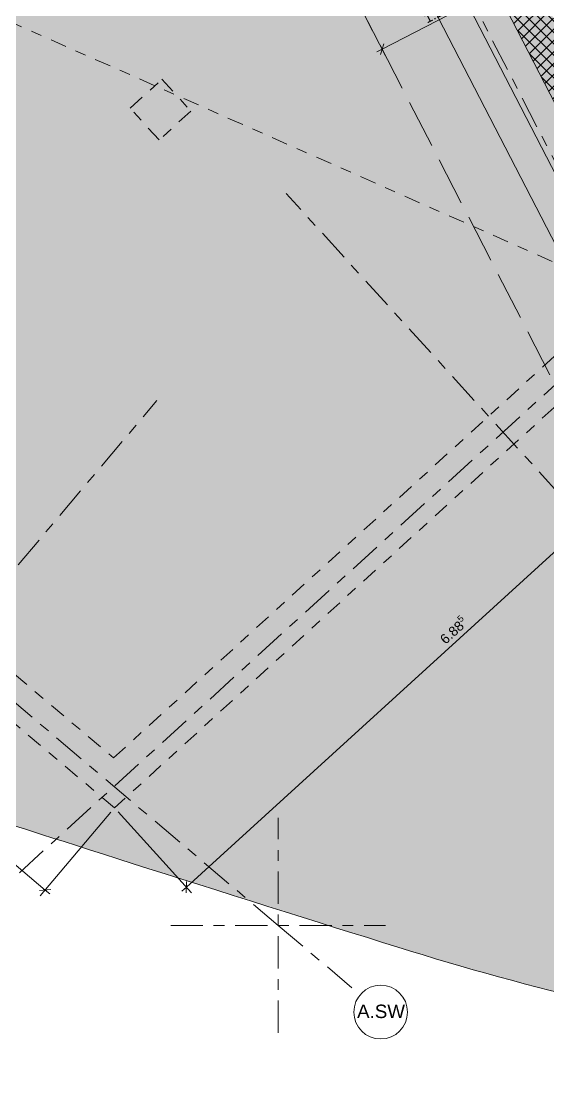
# Model space of a CAD drawing. Header units: metres. Extents: x 2688579.7 to 2688666, y 1281656.9 to 1281721.4.
# Drawn here: x 2688608.96 to 2688613.87, y 1281659.72 to 1281669.62 of the extents above; entities that cross this region are included whole.
import ezdxf

# ---------------------------------------------------------------- set-up
doc = ezdxf.new("R2010")
doc.units = ezdxf.units.M
doc.header["$PDMODE"] = 2
doc.header["$PDSIZE"] = -2
for name, pattern in [('Strich 9_3mm', [0.6, 0.45, -0.15]), ('Strichpunkt 3_1_1mm Achsen', [0.25, 0.15, -0.05, 0, -0.05]), ('Strichpunkt 6_1_1mm', [0.39999999999999997, 0.3, -0.05, 0, -0.05]), ('Strichpunkt 6_2_2mm Schnitt', [0.5, 0.3, -0.1, 0, -0.1])]:
    doc.linetypes.add(name, pattern=pattern)
for name, color, linetype in [('00 11 Geometer', 7, 'Continuous'), ('00 14 Achsen', 7, 'Continuous'), ('00 73 Schnittlinien', 7, 'Continuous'), ('00 80 Plangrafik', 7, 'Continuous'), ('01 11 AW tragend', 7, 'Continuous'), ('02 11 Fundamente', 7, 'Continuous'), ('02 12 Unterzüge_Deckenabsätze', 7, 'Continuous'), ('07 11 Bemassung aussen', 7, 'Continuous'), ('07 12 Bemassung innen', 7, 'Continuous')]:
    doc.layers.add(name, color=color, linetype=linetype)
doc.styles.add('ERSTELLTER_STIL_1', font='arial.ttf')
doc.dimstyles.new('ERSTELLTER_STIL__2', dxfattribs={"dimtxt": 0.08999999761581422, "dimasz": 0.07125000000000001, "dimexe": 0.18, "dimexo": 0.05, "dimgap": 0.09, "dimtad": 1, "dimzin": 0, "dimdsep": 46, "dimtxsty": 'ERSTELLTER_STIL_1', "dimblk": 'ARROWHEAD_6', "dimblk1": 'ARROWHEAD_6', "dimblk2": 'ARROWHEAD_6', "dimcen": 0.09, "dimclrd": 7, "dimclre": 7, "dimclrt": 7, "dimazin": 0, "dimtfac": 1, "dimtdec": 4, "dimtmove": 0, "dimatfit": 3, "dimfxl": 1, "dimtolj": 1, "dimtzin": 0, "dimarcsym": 0})

# ---------------------------------------------------------------- blocks, each defined once
blk = doc.blocks.new('*D11')
at = {"layer": '07 11 Bemassung aussen', "color": 7, "linetype": 'Continuous', "lineweight": 5, "transparency": 16777216}
for p, q in [((199.6680101812387, 27.06154958856151), (200.3259406387717, 27.84000647420959)), ((199.6704360227804, 27.15156084035297), (199.7133972806136, 27.11525116085303)), ((199.7133972806136, 27.11525116085303), (216.7689808395244, 12.70033865729897)), ((216.7235937401495, 12.64663708500745), (217.3815241976825, 13.42509397065553)), ((216.7689808395244, 12.70033865729897), (216.8119420973576, 12.66402897779903))]:
    blk.add_line(p, q, dxfattribs=at)
at = {"layer": '07 11 Bemassung aussen', "color": 7, "linetype": 'Continuous', "lineweight": 18, "transparency": 16777216}
for p, q in [((199.766244572169, 27.11968554640855), (199.6605499890582, 27.11081677529751)), ((216.716133547969, 12.69590427174345), (216.8218281310799, 12.70477304285449))]:
    blk.add_line(p, q, dxfattribs=at)
at = {"layer": '07 11 Bemassung aussen', "color": 7, "lineweight": 18, "transparency": 16777216, "insert": (208.1352857477097, 20.02086923731938), "char_height": 0.08999999761581422, "attachment_point": 7, "rotation": 319.796419792687, "style": 'ERSTELLTER_STIL_1'}
blk.add_mtext('\\A1;{\\pql;\\fArial|b0|i0|c0|p38;22.33}', dxfattribs=at)
blk = doc.blocks.new('ARROWHEAD_6')
at = {"color": 0, "linetype": 'Continuous', "lineweight": 0}
for p, q in [((0, 0), (-1, 0)), ((-0.5, -0.5), (0.5, 0.5))]:
    blk.add_line(p, q, dxfattribs=at)
blk = doc.blocks.new('*D12')
at = {"layer": '07 11 Bemassung aussen', "color": 7, "linetype": 'Continuous', "lineweight": 5, "transparency": 16777216}
for p, q in [((223.2236915756045, 17.30895416222564), (222.5404014583415, 18.05997072957212)), ((218.0834199205262, 12.72728976500503), (223.1763735041531, 17.36096231322492)), ((218.1307379919776, 12.67528161400575), (217.4474478747146, 13.42629818135223)), ((218.0418133997267, 12.68943530784386), (218.0834199205262, 12.72728976500503))]:
    blk.add_line(p, q, dxfattribs=at)
at = {"layer": '07 11 Bemassung aussen', "color": 7, "linetype": 'Continuous', "lineweight": 18, "transparency": 16777216}
for p, q in [((223.1788748799119, 17.41393629853199), (223.1738721283943, 17.30798832791785)), ((218.085921296285, 12.7802637503121), (218.0809185447674, 12.67431577969797))]:
    blk.add_line(p, q, dxfattribs=at)
at = {"layer": '07 11 Bemassung aussen', "color": 7, "lineweight": 18, "transparency": 16777216, "insert": (220.51355138123, 14.9606054808839), "char_height": 0.08999999761581422, "attachment_point": 7, "rotation": 42.29656170147634, "style": 'ERSTELLTER_STIL_1'}
blk.add_mtext('\\A1;{\\pql;\\fArial|b0|i0|c0|p38;6.88\\fArial|b0|i0|c0|p38;\\A1{\\H.66x;\\S5^  ;}}', dxfattribs=at)
blk = doc.blocks.new('*D13')
at = {"layer": '07 11 Bemassung aussen', "color": 7, "linetype": 'Continuous', "lineweight": 5, "transparency": 16777216}
for p, q in [((227.138000304786, 20.87027169749154), (226.4547099775438, 21.62128849562995)), ((223.1763735041531, 17.36096231322492), (227.0906822333346, 20.92227984849082)), ((227.0906822333346, 20.92227984849082), (227.132288754134, 20.96013430565199)), ((218.0834199205262, 12.72728976500503), (223.1763735041531, 17.36096231322492))]:
    blk.add_line(p, q, dxfattribs=at)
at = {"layer": '07 11 Bemassung aussen', "color": 7, "linetype": 'Continuous', "lineweight": 18, "transparency": 16777216}
for p, q in [((227.0881808575758, 20.86930586318375), (227.0931836090934, 20.97525383379789)), ((223.1788748799119, 17.41393629853199), (223.1738721283943, 17.30798832791785))]:
    blk.add_line(p, q, dxfattribs=at)
at = {"layer": '07 11 Bemassung aussen', "color": 7, "lineweight": 18, "transparency": 16777216, "insert": (225.0328564670389, 19.07436332488127), "char_height": 0.08999999761581422, "attachment_point": 7, "rotation": 42.29656170147634, "style": 'ERSTELLTER_STIL_1'}
blk.add_mtext('\\A1;{\\pql;\\fArial|b0|i0|c0|p38;5.29}', dxfattribs=at)
blk = doc.blocks.new('*D99')
at = {"layer": '07 12 Bemassung innen', "color": 7, "linetype": 'Continuous', "lineweight": 5, "transparency": 16777216}
for p, q in [((219.9381893999914, 20.45752467407426), (218.427335685828, 23.38519896678576)), ((220.9723196298665, 21.07032044864685), (221.2833456914653, 21.23082835812913)), ((221.0045645223964, 21.00783753448639), (220.9400747373366, 21.13280336280732)), ((219.9059445074615, 20.52000758823473), (220.9723196298665, 21.07032044864685)), ((219.8559581761331, 20.49421167421079), (219.9059445074615, 20.52000758823473))]:
    blk.add_line(p, q, dxfattribs=at)
at = {"layer": '07 12 Bemassung innen', "color": 7, "linetype": 'Continuous', "lineweight": 18, "transparency": 16777216}
for p, q in [((220.9884465747361, 21.12084194554839), (220.9561926849969, 21.01979895174532)), ((219.9220714523311, 20.57052908513626), (219.8898175625918, 20.46948609133319))]:
    blk.add_line(p, q, dxfattribs=at)
at = {"layer": '07 12 Bemassung innen', "color": 7, "lineweight": 18, "transparency": 16777216, "insert": (220.324483277239, 20.75625397494237), "char_height": 0.08999999761581422, "attachment_point": 7, "rotation": 27.29641979268736, "style": 'ERSTELLTER_STIL_1'}
blk.add_mtext('\\A1;{\\pql;\\fArial|b0|i0|c0|p38;1.20}', dxfattribs=at)
blk = doc.blocks.new('*D284')
at = {"layer": '07 11 Bemassung aussen', "color": 7, "linetype": 'Continuous', "lineweight": 5, "transparency": 16777216}
for p, q in [((216.7195281875373, 27.84945029425961), (217.2708015965317, 28.13395101678583)), ((216.7562139012006, 27.93168209205866), (216.782010597234, 27.88169616430132)), ((216.782010597234, 27.88169616430132), (221.9736874984406, 17.82185027599513)), ((221.9112050887439, 17.78960440595342), (222.4623211161917, 18.07402390714195)), ((221.9736874984406, 17.82185027599513), (221.999484194474, 17.77186434823779))]:
    blk.add_line(p, q, dxfattribs=at)
at = {"layer": '07 11 Bemassung aussen', "color": 7, "linetype": 'Continuous', "lineweight": 18, "transparency": 16777216}
for p, q in [((216.8325323464278, 27.86557000981867), (216.7314888480402, 27.89782231878397)), ((221.9231657492468, 17.83797643047778), (222.0242092476344, 17.80572412151248))]:
    blk.add_line(p, q, dxfattribs=at)
at = {"layer": '07 11 Bemassung aussen', "color": 7, "lineweight": 18, "transparency": 16777216, "insert": (219.3253520463583, 22.9927452019452), "char_height": 0.08999999761581422, "attachment_point": 7, "rotation": 297.29731615814705, "style": 'ERSTELLTER_STIL_1'}
blk.add_mtext('\\A1;{\\pql;\\fArial|b0|i0|c0|p38;11.32}', dxfattribs=at)
blk = doc.blocks.new('*D309')
at = {"layer": '07 11 Bemassung aussen', "color": 7, "linetype": 'Continuous', "lineweight": 5, "transparency": 16777216}
for p, q in [((218.8905795600228, 24.45010260942021), (217.0486022119398, 28.01927854314592)), ((219.1127231065398, 24.56474626619286), (218.8280971503261, 24.4178567393785)), ((222.2402791131463, 17.95943265483972), (218.8905795600228, 24.45010260942021)), ((222.4623211161917, 18.07402390714194), (222.1777967034496, 17.92718678479801)), ((222.2660758091797, 17.90944672708238), (222.2402791131463, 17.95943265483972))]:
    blk.add_line(p, q, dxfattribs=at)
at = {"layer": '07 11 Bemassung aussen', "color": 7, "linetype": 'Continuous', "lineweight": 18, "transparency": 16777216}
for p, q in [((218.840057810829, 24.46622876390285), (218.9411013092166, 24.43397645493756)), ((222.1897573639525, 17.97555880932237), (222.2908008623401, 17.94330650035707))]:
    blk.add_line(p, q, dxfattribs=at)
at = {"layer": '07 11 Bemassung aussen', "color": 7, "lineweight": 18, "transparency": 16777216, "insert": (220.514810453717, 21.33873633488142), "char_height": 0.08999999761581422, "attachment_point": 7, "rotation": 297.29731615814705, "style": 'ERSTELLTER_STIL_1'}
blk.add_mtext('\\A1;{\\pql;\\fArial|b0|i0|c0|p38;7.30\\fArial|b0|i0|c0|p38;\\A1{\\H.66x;\\S5^  ;}}', dxfattribs=at)
blk = doc.blocks.new('A$C08e27e3d')
at = {"layer": '00 80 Plangrafik', "linetype": 'Continuous', "lineweight": 13, "true_color": 0xefefef}
h = blk.add_hatch(dxfattribs=at)
h.set_pattern_fill('ERDE_2_0001', style=0, pattern_type=2)
h.set_pattern_definition([(44.99999999999999, (42.96668038851521, 26.11339535268209), (-0.1378858172737545, 0.1378858172737546), []), (44.99999999999999, (42.92071844942396, 26.15935729177334), (-0.2757716345475089, 0.2757716345475091), []), (44.99999999999999, (42.8747565103327, 26.2053192308646), (-0.2757716345475089, 0.2757716345475091), []), (135.0000000000002, (42.82879457124147, 26.25128116995585), (0.04596193909125136, 0.04596193909125165), [0.194999992847442, -0.194999992847442])])
h.paths.add_polyline_path([(4.972225564197743, 40.7256992637494), (2.760680377799417, 40.33701121977851), (2.765910786720212, 40.25078676166263), (2.779992647089983, 40.01864398628134), (2.800511909319965, 39.68037879208418), (2.825054523821251, 39.27578707752068), (2.851206441005047, 38.84466474104038), (2.876553611282475, 38.4268076810928), (2.898681985064741, 38.06201179612749), (3.010034659802471, 37.51385141075242), (3.309830333306877, 36.03803499260646), (3.746675479514721, 33.88755964865852), (4.269176572362767, 31.31542248587746), (4.825940085787863, 28.57462061123221), (5.365572493726717, 25.91815113169161), (5.836680270116176, 23.59901115422458), (5.917030114244454, 23.49087996289314), (6.133356618810069, 23.1997575242077), (6.448575242084189, 22.77555054113161), (6.825601442337955, 22.2681657166282), (7.227350677842537, 21.7275097536608), (7.616738406869075, 21.20348935519275), (7.95668008768871, 20.74601122418739), (8.075613063112257, 20.61741351645606), (8.395817224257797, 20.2711889231961), (8.862400423437776, 19.76669023930856), (9.420470512964641, 19.16327025969451), (10.01513534515075, 18.520281779255), (10.59150277230856, 17.8970775928911), (11.09468064675048, 17.35301049550385), (11.22350562592865, 17.23366066413888), (11.57034211889908, 16.91233419246377), (12.07573245881565, 16.44411561410817), (12.68021897883222, 15.88408946270175), (13.32434401210267, 15.28734027187416), (13.94864989178086, 14.70895257525508), (14.49367895102068, 14.20401090647415), (14.58744564525344, 14.13556198097402), (14.83989444503575, 13.95127640622457), (15.20774842599386, 13.68274598485218), (15.64773066375383, 13.36156251948324), (16.11656423394186, 13.01931781274416), (16.57097221218407, 12.68760366726133), (16.96767767410665, 12.39801188566111), (17.15824340410916, 12.24898562861202), (17.6713049698173, 11.84776109250828), (18.418908934782, 11.26311962991517), (19.31310186255425, 10.56384259339797), (20.26593031668492, 9.818711335521996), (21.18944086072497, 9.096507208852522), (21.99568005822539, 8.466011565954837), (22.14588124951069, 8.379483834115721), (22.55026906927199, 8.14652456001292), (23.13951988636728, 7.807069625768262), (23.84431006965463, 7.401054913503563), (24.59531598799202, 6.968416305340657), (25.32321401023748, 6.549089683401363), (25.95868050524905, 6.183010929807502), (26.10909676843983, 6.134868492478011), (26.51287857049519, 6.005861635889946), (27.09882543013953, 5.819121043143941), (27.79573686609737, 5.59777739734062), (28.53241239709311, 5.364961381580613), (29.23765154185125, 5.143803678964545), (29.84025381909623, 4.957434972593042), (30.37356590756227, 4.801082701224551), (30.91840145838907, 4.654553850625524), (31.47476045433947, 4.517848422748727), (32.04264287817628, 4.390966419546922), (32.62204871266223, 4.273907842972884), (33.21297794056014, 4.166672694979374), (33.81543054463282, 4.069260977519159), (34.41586425669365, 3.983317118639196), (35.00073679842424, 3.9104855375091), (35.57004814818964, 3.850766221123115), (36.1237982843549, 3.804159156475469), (36.66198718528517, 3.770664330560402), (37.18461482934546, 3.750281730372148), (37.69168119490087, 3.743011342904943), (38.17558495198151, 3.742587888436892), (38.62872482066996, 3.742746098721227), (39.05110083405395, 3.743485977993986), (39.44271302522125, 3.744807530491213), (39.80356142725961, 3.746710760448947), (40.13364607325673, 3.749195672103236), (40.43296699630037, 3.752262269690114), (40.72914435671959, 3.757369675533827), (41.04979829630116, 3.76597700634774), (41.39492881972075, 3.778084257944512), (41.76453593165397, 3.793691426136791), (42.15861963677648, 3.812798506737238), (42.57717993976397, 3.835405495558508), (43.020216845292, 3.861512388413253), (43.49216633168126, 3.893328395439765), (43.99746433916081, 3.933062746362923), (44.5361108350256, 3.980715467584105), (45.10810578657058, 4.036286585504683), (45.71344916109069, 4.099776126526036), (46.35214092588092, 4.171184117049545), (47.02418104823619, 4.250510583476576), (48.05725254059766, 4.375439200097203), (49.09032412185292, 4.50036789068059), (50.12339575642164, 4.625296625869714), (51.1564674087235, 4.750225376307547), (52.1895390431782, 4.875154112637064), (53.2226106242054, 5.000082805501245), (54.25568211622476, 5.125011425543057), (54.94297647989075, 5.255579925608217), (56.79338439306591, 5.607110504184851), (59.48969308901601, 6.119340778844691), (62.7146898010069, 6.732008367159477), (66.15116176230435, 7.384850886700933), (69.48189620617427, 8.017605955040807), (72.38968036588221, 8.570011189750808), (72.60056083089762, 8.624323142721963), (73.16831592916219, 8.770547631525549), (73.99561621550356, 8.983617600996737), (74.98513224474925, 9.238465995970714), (76.0395345717269, 9.510025761282645), (77.0614937512641, 9.773229841767716), (77.9536803381884, 10.00301118226111), (78.15148500621063, 10.12330856019903), (78.68403603514741, 10.44718611599712), (79.46003896230394, 10.9191219826319), (80.38819932498541, 11.4835942930799), (81.37722266049695, 12.08508118031763), (82.33581450614378, 12.66806077732161), (83.17268039923101, 13.17701121706836), (82.97934803750911, 13.48999663860295), (82.45883783293726, 14.33264969672416), (81.70038010640627, 15.56051558170815), (80.79320517880706, 17.02913948383107), (79.82654337103043, 18.59406659336909), (78.88962500396724, 20.11084210059837), (78.0716803985083, 21.43501119579509), (77.72398480099025, 21.99787988363929), (77.3762777715582, 22.56074150991333), (77.0285624289969, 23.12359800107019), (76.68084189209128, 23.68645128356285), (76.33311927962598, 24.24930328384424), (75.98539771038588, 24.81215592836735), (75.63768030315578, 25.37501114358514), (75.53792520572102, 25.53317149398379), (75.26935378905353, 25.95898782190128), (74.87800686660842, 26.57946304241989), (74.40992525184095, 27.32160007062191), (73.9111497582062, 28.11240182158965), (73.42772119915941, 28.87887121040539), (73.00568038815572, 29.54801115215145), (72.26462912149753, 30.72297882389258), (71.52360917838621, 31.89796625617815), (70.78261201649758, 33.07296805936704), (70.04162909350748, 34.24797884381812), (69.30065186709174, 35.42299321989027), (68.55967179492615, 36.59800579794238), (67.81868033468663, 37.77301118833334), (67.44664341293156, 38.36634250303678), (66.48717977261583, 39.89651273569306), (65.17526010116373, 41.98878631912102), (63.74585508599949, 44.26842768613954), (62.43393541454739, 46.36070126956752), (61.47447177423166, 47.89087150222381), (61.10243485247656, 48.48420281692729), (59.2482401750363, 47.99240514062279), (57.39570381955841, 47.49780633678063), (55.54416245725795, 47.00152685641584), (53.69295275934994, 46.50468715054352), (52.89225055860791, 46.29007024799834), (52.89283545432116, 46.29007132714172), (52.51748619879152, 46.18946272679824), (52.14210600519164, 46.08890638499226), (51.76668934717651, 45.98841163645952), (51.39123069840107, 45.88798781593574), (51.01572453252032, 45.78764425815663), (50.64016532318919, 45.68739029785794), (50.26454754406265, 45.58723526977535), (50.26490287056731, 45.58750406462227), (49.98887504157159, 45.51380886633656), (48.13468036413133, 45.02201119003207), (46.65219582942129, 44.63249577738785), (45.16805297274888, 44.24578149228132), (43.68291512289906, 43.8607478836974), (42.19744560865675, 43.47627450062102), (40.71230775880693, 43.09124089203709), (39.22816490213452, 42.70452660693056), (37.74568036742448, 42.31501119428635), (37.67548795068288, 42.54146893001153), (37.48650836681446, 43.15116283282705), (37.2111381153538, 44.03957394619286), (36.88177369583545, 45.10218331356885), (36.53081160779396, 46.23447197841502), (36.19064835076392, 47.33192098419128), (35.89368042427986, 48.29001137435757), (35.71664549439504, 48.20105801032327), (35.24001298481488, 47.96156818536075), (34.54549131565088, 47.6125973001806), (33.71478890701451, 47.19520075549337), (32.82961417901717, 46.75043395200965), (31.9716755517704, 46.31935229044), (31.22268144538566, 45.94301117149502), (30.6666755524513, 45.8224105887049), (29.16973661694175, 45.49771671191111), (26.98848275379754, 45.02459134847847), (24.37953207795903, 44.45869630577182), (21.59950270436667, 43.85569339115599), (18.90501274796088, 43.27124441199583), (16.55268032368213, 42.76101117565617), (16.02995146368806, 42.66913945794494), (14.62260453260149, 42.4217925253823), (12.57189900376576, 42.06137270882485), (10.11909435052431, 41.63028233912915), (7.505450046220517, 41.17092374715181)])
h.paths.add_polyline_path([(20.50969285236803, 33.33667135090184), (19.30145629197781, 33.06125227197689), (19.46721148662209, 32.74005822216481), (20.67544804728198, 33.01547730115124), (21.90705885702957, 30.62890918239704), (20.03895050471397, 30.20307147925667), (20.11673805779191, 29.86182509233638), (21.97212767177851, 30.28476354270581), (22.4833284107462, 29.29417838686933), (17.38173597397389, 28.13126382522705), (18.64856190586411, 22.57382237079077), (21.573532005613, 23.24057306942524), (21.9812482768381, 21.45196166645729), (23.33273241786503, 20.30982045370459), (22.35164428027534, 19.14890878700567), (23.64998228360469, 18.0515851358964), (24.63096336945648, 19.21268358877827), (24.83855071107413, 19.03725122452804), (26.91439107634355, 20.92589314839987), (28.70883540682053, 17.44868785261897), (27.7899183073099, 16.612642152595), (27.95608833432269, 16.290644257561), (28.87500543362208, 17.12668995739001), (32.05857862790802, 10.95768410529287), (35.97274193567472, 14.51928325962584), (38.41397327412295, 9.788758858204858), (52.53531242637226, 17.07620796051864), (58.92086826156458, 18.22456638840194), (58.93856802386216, 18.12614521085943), (66.22173153717608, 19.43592696900097), (66.20403183888914, 19.53434779060644), (68.35204862090615, 19.92064042331188), (71.19401457452449, 23.81274511818807), (69.19575274571946, 27.02426903513794), (72.77833034524025, 28.87309165829926), (61.39694204909574, 47.13788239537644), (61.33245083462126, 47.10459982427924), (60.96558531325198, 47.81550454649484), (58.56628398485046, 46.57733450027196), (58.9331736893611, 45.86638291644513), (57.30550457157406, 45.02637682294957), (57.29558930363379, 45.03261480419517), (57.17965157157911, 45.1039434427891), (57.06241769567535, 45.17312111793232), (56.94392757757529, 45.24012428435216), (56.8242215465057, 45.3049301368904), (56.70334034554065, 45.36751661826531), (56.58132511773439, 45.427862426579), (56.45821739211792, 45.48594702256778), (55.69098901591511, 45.78568379248994), (54.89523690138452, 45.99842796917704), (54.08079101286867, 46.12155151352903), (53.25771223980391, 46.15353347444998), (52.43616811406673, 46.09397877723038), (51.62630720996106, 45.94362310392428), (50.83813377838916, 45.70432380543316), (50.01961933121873, 45.40195373120195), (37.9670233584736, 40.94956519785821), (35.09103240861822, 46.52172212654668), (15.95635811868888, 42.15994849609168)], flags=0)
at = {"layer": '01 11 AW tragend', "linetype": 'Continuous', "lineweight": 0, "true_color": 0xffffff}
blk.add_hatch(color=7, dxfattribs=at).paths.add_polyline_path([(26.86691389681241, 21.01789260321189), (31.89226328811341, 11.27996358541023), (32.16028094875978, 11.52381152222837), (27.1349315574588, 21.26174054003006)])
at = {"layer": '01 11 AW tragend', "linetype": 'Continuous', "lineweight": 5, "true_color": 0x4e4e4e}
h = blk.add_hatch(dxfattribs=at)
h.set_pattern_fill('BETON_0001', color=251, style=0, pattern_type=2)
h.set_pattern_definition([(44.99999999999999, (-190.4483196355036, -7.138988810048026), (-0.05303300858899104, 0.05303300858899108), []), (135.0000000000002, (-190.4483196355036, -7.138988810048026), (0.0530330085889909, 0.05303300858899123), [])])
h.paths.add_polyline_path([(26.86691389681241, 21.01789260321189), (31.89226328811341, 11.27996358541023), (32.16028094875978, 11.52381152222837), (27.1349315574588, 21.26174054003006)])
at = {"layer": '00 11 Geometer', "color": 250, "linetype": 'Continuous', "lineweight": 13, "true_color": 0x3f3f3f}
blk.add_open_spline([(61.10243485247656, 48.48420281692729), (56.77352997377159, 47.34081434957805), (52.4635852428363, 46.16539965738131), (48.13468036413133, 45.02201119003207), (44.67800041448561, 44.10900244983433), (41.2023603170702, 43.22801993448409), (37.74568036742448, 42.31501119428635), (37.74568036742448, 42.31501119428635), (36.51101375635653, 46.29834470393457), (35.89368042427986, 48.29001137435757), (35.89368042427986, 48.29001137435757), (32.77968142585769, 46.72534450430744), (31.22268144538566, 45.94301117149502), (31.22268144538566, 45.94301117149502), (21.44268032567516, 43.82167784365215), (16.55268032368213, 42.76101117565617), (16.55268032368213, 42.76101117565617), (7.358013710788782, 41.1450112190409), (2.760680377799417, 40.33701121977851), (2.760680377799417, 40.33701121977851), (2.852681969608511, 38.82034512477316), (2.898681985064741, 38.06201179612749), (2.898681985064741, 38.06201179612749), (4.857346937842067, 28.42001115491934), (5.836680270116176, 23.59901115422458), (5.836680270116176, 23.59901115422458), (7.250013421140011, 21.69701122663304), (7.95668008768871, 20.74601122418739), (7.95668008768871, 20.74601122418739), (10.0486806438671, 18.48401050067827), (11.09468064675048, 17.35301049550385), (11.09468064675048, 17.35301049550385), (13.36067895529732, 15.25367757499539), (14.49367895102068, 14.20401090647415), (14.49367895102068, 14.20401090647415), (16.14301102872878, 13.00001188282244), (16.96767767410665, 12.39801188566111), (16.96767767410665, 12.39801188566111), (20.31968006337001, 9.776678227431553), (21.99568005822539, 8.466011565954837), (21.99568005822539, 8.466011565954837), (24.63768051177203, 6.944010933473187), (25.95868050524905, 6.183010929807502), (25.95868050524905, 6.183010929807502), (28.60930300305984, 5.333717593874063), (29.84025381909623, 4.957434972593042), (31.07120463935598, 4.581152350021007), (32.39626387633277, 4.285094314451996), (33.81543054463282, 4.069260977519157), (35.23459722133293, 3.853427639308798), (36.52668118368777, 3.744678008936125), (37.69168119490087, 3.743011342904943), (38.85668119028151, 3.741344676896411), (39.77044249357601, 3.744428238438006), (40.43296699630037, 3.752262269690114), (41.09549149855911, 3.760096300936716), (41.95790802579259, 3.796513086969954), (43.020216845292, 3.861512388413253), (44.08252568015769, 3.926511690796765), (45.41718103768528, 4.05617725272498), (47.02418104823619, 4.250510583476576), (49.43468106569662, 4.542010579801577), (51.84518209969565, 4.833511419904831), (54.25568211622476, 5.125011425543057), (54.25568211622476, 5.125011425543057), (66.34501369887903, 7.421677856550964), (72.38968036588221, 8.570011189750808), (72.38968036588221, 8.570011189750808), (76.09901367299199, 9.525344516228365), (77.9536803381884, 10.00301118226111), (77.9536803381884, 10.00301118226111), (81.43301373099848, 12.11901121547766), (83.17268039923101, 13.17701121706836), (83.17268039923101, 13.17701121706836), (79.77201372868126, 18.68234452860381), (78.0716803985083, 21.43501119579509), (77.2604064339207, 22.74838120428235), (76.44901363862618, 24.06167781058088), (75.63768030315578, 25.37501114358515), (75.63768030315578, 25.37501114358515), (73.88301371953781, 28.15701115348356), (73.00568038815572, 29.54801115215145), (71.2765175777854, 32.28957514030248), (69.54768033869505, 35.03134452163562), (67.81868033468663, 37.77301118833334), (67.81868033468663, 37.77301118833334), (61.10243485247656, 48.48420281692729), (61.10243485247656, 48.48420281692729)], degree=3, knots=[0, 0, 0, 0, 1, 1, 1, 2, 2, 2, 3, 3, 3, 4, 4, 4, 5, 5, 5, 6, 6, 6, 7, 7, 7, 8, 8, 8, 9, 9, 9, 10, 10, 10, 11, 11, 11, 12, 12, 12, 13, 13, 13, 14, 14, 14, 15, 15, 15, 16, 16, 16, 17, 17, 17, 18, 18, 18, 19, 19, 19, 20, 20, 20, 21, 21, 21, 22, 22, 22, 23, 23, 23, 24, 24, 24, 25, 25, 25, 26, 26, 26, 27, 27, 27, 28, 28, 28, 29, 29, 29, 29], dxfattribs=at)
at = {"layer": '00 14 Achsen', "color": 7, "linetype": 'Strichpunkt 6_1_1mm', "lineweight": 13}
for p, q in [((28.48934989597171, 5.232755346408162), (8.517491410790086, 22.11242498612017)), ((40.94830539086718, 19.24908310316021), (25.48250325384677, 5.177821563135035)), ((28.48934989597171, 5.232755346408162), (29.25310556492923, 4.587249902484373))]:
    blk.add_line(p, q, dxfattribs=at)
at = {"layer": '00 14 Achsen', "color": 7, "linetype": 'Continuous', "lineweight": 13}
blk.add_circle((29.44404448216861, 4.425873541503426), 0.25, dxfattribs=at)
at = {"layer": '00 14 Achsen', "color": 7, "linetype": 'Strichpunkt 6_1_1mm', "lineweight": 13}
blk.add_point((28.48934989597171, 5.232755346408162), dxfattribs=at)
blk.add_point((28.48934989597171, 5.232755346408162), dxfattribs=at)
at = {"layer": '00 73 Schnittlinien', "color": 7, "linetype": 'Strichpunkt 6_2_2mm Schnitt', "lineweight": 13}
for p, q in [((13.70193085688629, 45.98334592011692), (33.64937966431356, 7.329945899791618)), ((31.92973087762243, 8.339790485067494), (28.5648691998185, 12.03812874559026)), ((24.13273935517671, 6.295363698296059), (27.36139261929458, 10.11319005633031))]:
    blk.add_line(p, q, dxfattribs=at)
at = {"layer": '01 11 AW tragend', "color": 7, "linetype": 'Continuous', "lineweight": 18, "flags": 128}
blk.add_lwpolyline([(28.87500543368563, 17.12668995744777), (31.89226328811341, 11.27996358541017)], dxfattribs=at)
at = {"layer": '02 11 Fundamente', "color": 7, "linetype": 'Strich 9_3mm', "lineweight": 5, "flags": 128}
blk.add_lwpolyline([(25.67654267562952, 31.85416955426847), (23.84448062427282, 30.90871680884943), (17.81920132728916, 42.58427149643902), (14.74826673863257, 41.88424803289264), (19.30145629197779, 33.06125227197685), (19.46721148774137, 32.74005822274247), (20.69882229680266, 30.35349010350931), (20.03895050471397, 30.20307147925667), (20.11216764742449, 29.881880839433), (16.06477216255101, 28.95927730301729), (17.82054842807386, 21.25685855936783), (20.74551852782267, 21.92360925800228), (20.99045923281636, 20.84907834294605), (22.62271134866432, 19.46965970641198), (22.35164428027537, 19.14890878700565), (23.64998228360474, 18.05158513589645), (23.92109683622508, 18.37239224291336), (24.86530186906504, 17.57444319670712), (26.51772234069179, 19.0778490610464), (31.13951559739286, 10.12191531035402), (32.05843341647241, 10.95796549356802), (35.05382424164154, 13.68323319018162), (37.34759817389076, 9.23844601877271), (40.01353572260592, 10.61422801317866), (27.28771014903259, 35.27384483930181)], dxfattribs=at)
at = {"layer": '02 12 Unterzüge_Deckenabsätze', "color": 7, "linetype": 'Strichpunkt 3_1_1mm Achsen', "lineweight": 5}
for p, q in [((10.22514910154314, 20.9310241079387), (26.95697760919305, 6.789740514259835)), ((26.96547983284552, 6.324292945348134), (9.909896273934692, 20.73920544890219)), ((9.909896273934692, 20.73920544890219), (32.05843341647241, 10.95796549356802)), ((27.11222296555133, 12.83231416799327), (27.40809215567418, 13.10150076211545)), ((27.40809215567418, 13.10150076211545), (27.6772787496962, 12.80563157210267)), ((27.38140955957334, 12.53644497798049), (27.11222296555133, 12.83231416799327)), ((27.6772787496962, 12.80563157210267), (27.38140955957334, 12.53644497798049)), ((26.95697760919305, 6.789740514259835), (32.16028094875981, 11.52381152222838)), ((32.05843341647241, 10.95796549356802), (26.96547983284552, 6.324292945348134))]:
    blk.add_line(p, q, dxfattribs=at)
at = {"layer": '00 14 Achsen', "color": 7, "lineweight": 5, "insert": (29.22461573216862, 4.431988041503427), "char_height": 0.125, "attachment_point": 4, "style": 'ERSTELLTER_STIL_1'}
blk.add_mtext('\\A1;{\\pql;\\pt0;\\fArial|b0|i0|c0|p38;A.SW}', dxfattribs=at)
at = {"layer": '07 11 Bemassung aussen', "color": 7, "linetype": 'Continuous', "lineweight": 5}
for base, p1, p2, angle, picture, middle, turn in [((31.52536786293697, 10.6828614659471), (26.86691389681243, 21.01789260321191), (32.05843341647241, 10.95796549356802), 297.2973161581471, '*D284', (28.98636287363982, 15.74003118159456), 297.2973161581471), ((28.44225992451919, 17.31111379937218), (32.05843341647241, 10.95796549356802), (28.70883540682055, 17.44868785261894), 117.2973161581471, '*D309', (30.21720438676823, 14.00919887275077), 297.2973161581471), ((26.32066120402084, 5.561349847250941), (9.909896273934692, 20.73920544890219), (26.96547983284552, 6.324292945348134), 319.7964197926872, '*D11', (17.83149405391984, 12.81864872860899), 319.796419792687), ((36.64236259783098, 13.78329103844279), (32.05843341647241, 10.95796549356802), (35.97274193567472, 14.51928325962584), 42.29656170147613, '*D13', (34.64071660676302, 12.04732583251448), 42.29656170147634), ((32.72805386864948, 10.22197350317689), (26.96547983284552, 6.324292945348134), (32.05843341647241, 10.95796549356802), 42.29656170147613, '*D12', (30.21032416611297, 8.016464860979493), 42.29656170147634)]:
    dim = blk.add_linear_dim(base=base, p1=p1, p2=p2, angle=angle, dimstyle='ERSTELLTER_STIL__2', dxfattribs=at)
    dim.commit()
    dim.dimension.update_dxf_attribs({"geometry": picture, "text_midpoint": middle, "dimtype": 128, "text_rotation": turn, "insert": (-190.4483196355036, -7.138988810048026)})
at = {"layer": '07 12 Bemassung innen', "color": 7, "linetype": 'Continuous', "lineweight": 5}
dim = blk.add_linear_dim(base=(30.5239999943629, 13.93133163859883), p1=(27.95608634896976, 16.29064245125184), p2=(29.25349512733104, 16.39326716756802), angle=27.2964197926871, dimstyle='ERSTELLTER_STIL__2', dxfattribs=at)
dim.commit()
dim.dimension.update_dxf_attribs({"geometry": '*D99', "text_midpoint": (29.95940450249992, 13.71086123198258), "dimtype": 128, "text_rotation": 27.29641979268736, "insert": (-190.4483196355036, -7.138988810048026)})

msp = doc.modelspace()

# ---------------------------------------------------------------- block references
msp.add_blockref('A$C08e27e3d', (2688582.858319622, 1281655.97698879))

doc.saveas('drawing.dxf')
